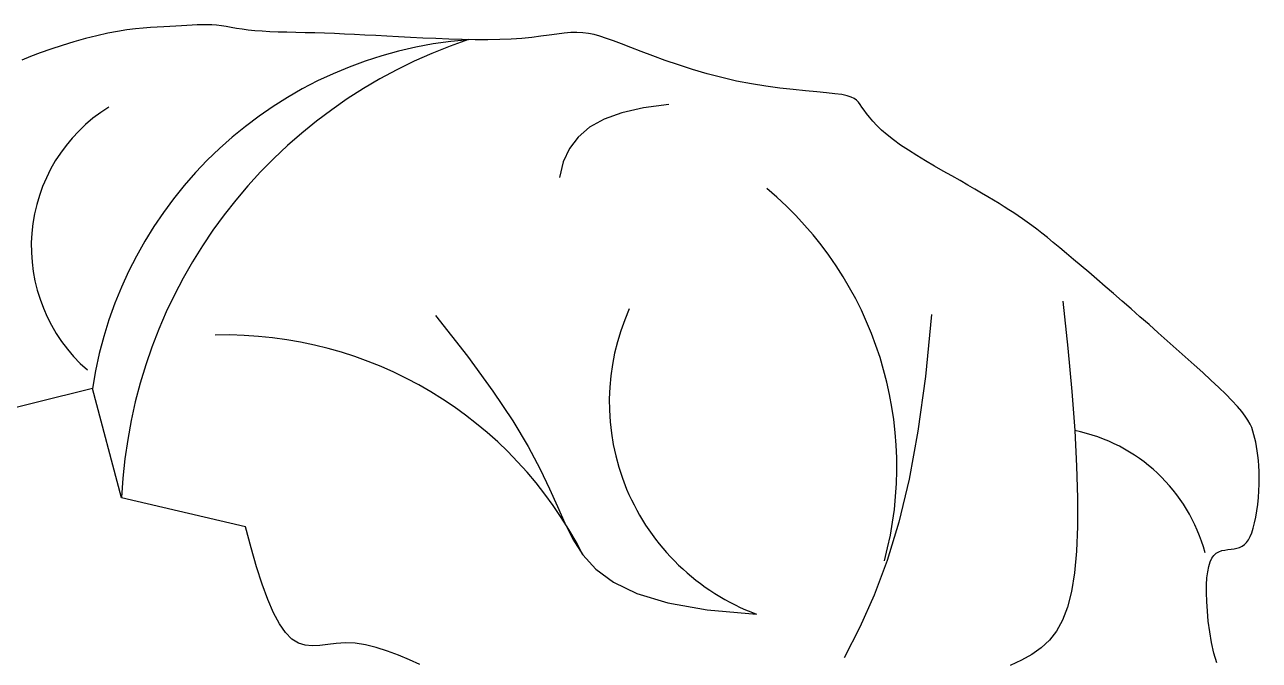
# Model space of a CAD drawing. Extents: x 532 to 1064, y 248 to 1333.
# Drawn here: x 719.4 to 932.6, y 1222.7 to 1332.5 of the extents above; entities that cross this region are included whole.
import ezdxf

# ---------------------------------------------------------------- set-up
doc = ezdxf.new("R2010")
doc.units = 0
doc.header["$LTSCALE"] = 10
doc.header["$MEASUREMENT"] = 0
for name, color, linetype in [('3', 3, 'CONTINUOUS'), ('4', 4, 'CONTINUOUS'), ('7', 7, 'CONTINUOUS')]:
    doc.layers.add(name, color=color, linetype=linetype)

msp = doc.modelspace()

# ---------------------------------------------------------------- linework, layer by layer
at = {"layer": '3'}
for centre, radius, start, end in [((801.51, 1258.95), 71.19, 94.3802, 171.3548), ((823.89, 1246.64), 87.82, 108.4674, 177.2927), ((748.93, 1294.2), 28.35, 121.8537, 228.8595), ((807.3, 1256.13), 62.71, 344.9813, 50.0232), ((859.49, 1267.31), 39.13, 155.7121, 249.481), ((753.97, 1209.61), 69.3, 26.8677, 91.3435), ((894.94, 1233.65), 29.3, 15.0608, 78.6148)]:
    msp.add_arc(centre, radius, start, end, dxfattribs=at)
at = {"layer": '4'}
for points in [[(923.52, 1232.85), (923.47, 1234.37), (923.48, 1235.72), (923.55, 1236.93), (923.67, 1237.99), (923.85, 1238.91), (924.09, 1239.68), (924.38, 1240.32), (924.74, 1240.82), (925.15, 1241.19), (925.61, 1241.45), (926.11, 1241.63), (926.64, 1241.74), (927.17, 1241.81), (927.7, 1241.87), (928.23, 1241.94), (928.72, 1242.04), (929.19, 1242.19), (929.62, 1242.4), (930.02, 1242.68), (930.38, 1243.05), (930.72, 1243.5), (931.02, 1244.06), (931.3, 1244.72), (931.55, 1245.5), (931.78, 1246.41), (931.99, 1247.41), (932.16, 1248.49), (932.31, 1249.63), (932.43, 1250.8), (932.51, 1251.97), (932.57, 1253.12), (932.58, 1254.24), (932.57, 1255.29), (932.52, 1256.27), (932.44, 1257.2), (932.34, 1258.07), (932.22, 1258.89), (932.09, 1259.65), (931.96, 1260.37), (931.81, 1261.04), (931.66, 1261.67), (931.49, 1262.28), (931.28, 1262.89), (931, 1263.51), (930.63, 1264.17), (930.16, 1264.89), (929.55, 1265.68), (928.79, 1266.56), (927.86, 1267.56), (926.78, 1268.65), (925.57, 1269.83), (924.24, 1271.08), (922.82, 1272.39), (921.34, 1273.74), (919.8, 1275.12), (918.24, 1276.52), (916.67, 1277.91), (915.1, 1279.3), (913.54, 1280.69), (911.98, 1282.06), (910.44, 1283.41), (908.92, 1284.73), (907.43, 1286.04), (905.96, 1287.3), (904.53, 1288.54), (903.15, 1289.73), (901.81, 1290.87), (900.52, 1291.97), (899.29, 1293), (898.12, 1293.98), (897.02, 1294.88), (896, 1295.72), (895.04, 1296.47), (894.16, 1297.16), (893.32, 1297.8), (892.52, 1298.39), (891.73, 1298.95), (890.96, 1299.48), (890.18, 1300.01), (889.37, 1300.53), (888.53, 1301.07), (887.65, 1301.62), (886.71, 1302.2), (885.72, 1302.8), (884.65, 1303.43), (883.5, 1304.1), (882.27, 1304.81), (880.95, 1305.57), (879.53, 1306.38), (878.03, 1307.23), (876.5, 1308.1), (874.97, 1309), (873.46, 1309.91), (872.01, 1310.83), (870.65, 1311.73), (869.41, 1312.62), (868.32, 1313.48), (867.37, 1314.3), (866.56, 1315.09), (865.86, 1315.84), (865.26, 1316.53), (864.76, 1317.17), (864.34, 1317.76), (863.98, 1318.28), (863.67, 1318.74), (863.38, 1319.13), (863.05, 1319.48), (862.64, 1319.77), (862.11, 1320.02), (861.41, 1320.24), (860.5, 1320.43), (859.33, 1320.6), (857.88, 1320.76), (856.17, 1320.92), (854.23, 1321.1), (852.09, 1321.31), (849.8, 1321.57), (847.39, 1321.89), (844.9, 1322.28), (842.35, 1322.78), (839.79, 1323.37), (837.25, 1324.05), (834.75, 1324.79), (832.33, 1325.57), (830.03, 1326.36), (827.86, 1327.14), (825.86, 1327.89), (824.06, 1328.57), (822.48, 1329.19), (821.1, 1329.72), (819.87, 1330.16), (818.76, 1330.53), (817.74, 1330.82), (816.75, 1331.02), (815.78, 1331.14), (814.77, 1331.18), (813.7, 1331.15), (812.55, 1331.04), (811.32, 1330.89), (809.98, 1330.71), (808.54, 1330.52), (806.97, 1330.33), (805.28, 1330.16), (803.45, 1330.02), (801.47, 1329.94), (799.38, 1329.91), (797.2, 1329.91), (794.96, 1329.95), (792.69, 1330.02), (790.42, 1330.11), (788.19, 1330.21), (786.03, 1330.31), (783.95, 1330.42), (781.96, 1330.53), (780.04, 1330.63), (778.19, 1330.73), (776.39, 1330.82), (774.64, 1330.91), (772.92, 1330.98), (771.22, 1331.04), (769.54, 1331.09), (767.89, 1331.13), (766.27, 1331.16), (764.71, 1331.2), (763.2, 1331.25), (761.77, 1331.3), (760.42, 1331.38), (759.17, 1331.47), (758.03, 1331.59), (756.98, 1331.73), (756, 1331.88), (755.09, 1332.04), (754.23, 1332.18), (753.4, 1332.31), (752.58, 1332.41), (751.77, 1332.49), (750.95, 1332.52), (750.11, 1332.52), (749.24, 1332.5), (748.36, 1332.45), (747.45, 1332.39), (746.5, 1332.33), (745.53, 1332.26), (744.51, 1332.2), (743.46, 1332.15), (742.34, 1332.1), (741.17, 1332.04), (739.9, 1331.94), (738.55, 1331.81), (737.08, 1331.63), (735.49, 1331.37), (733.77, 1331.04), (731.91, 1330.61), (729.95, 1330.11), (727.94, 1329.55), (725.93, 1328.94), (723.98, 1328.3), (722.14, 1327.65), (720.45, 1327.02), (718.96, 1326.4)], [(925.24, 1222.22), (924.74, 1223.94), (924.33, 1225.75), (924.02, 1227.6), (923.78, 1229.43), (923.62, 1231.19), (923.52, 1232.85)]]:
    msp.add_lwpolyline(points, dxfattribs=at)
at = {"layer": '7'}
for points in [[(830.65, 1318.72), (826.28, 1318.13), (822.56, 1317.29), (819.47, 1316.18), (816.96, 1314.79), (814.97, 1313.11), (813.47, 1311.11), (812.42, 1308.8), (811.76, 1306.14)], [(898.68, 1284.75), (899.53, 1276.61), (900.22, 1269.16), (900.72, 1262.37), (901.05, 1256.24), (901.21, 1250.73), (901.2, 1245.83), (901.02, 1241.52), (900.67, 1237.79), (900.16, 1234.59), (899.47, 1231.89), (898.6, 1229.62), (897.56, 1227.72), (896.34, 1226.14), (894.93, 1224.81), (893.33, 1223.68), (891.54, 1222.69), (889.56, 1221.79)], [(790.34, 1282.24), (795.86, 1275.23), (800.26, 1269.21), (803.7, 1264.04), (806.37, 1259.6), (808.42, 1255.74), (810.05, 1252.34), (811.42, 1249.27), (812.7, 1246.39), (814.09, 1243.6), (815.79, 1240.92), (818.05, 1238.43), (821.09, 1236.17), (825.15, 1234.2), (830.46, 1232.59), (837.26, 1231.39), (845.77, 1230.66)], [(875.99, 1282.45), (874.94, 1271.74), (873.64, 1262.3), (872.11, 1253.97), (870.33, 1246.57), (868.33, 1239.95), (866.08, 1233.95), (863.6, 1228.39), (860.89, 1223.12)], [(757.59, 1245.75), (736.17, 1250.78), (731.13, 1269.65), (710.98, 1264.62), (695.86, 1260.85), (687.04, 1262.11), (675.71, 1269.65)], [(787.67, 1221.94), (785.85, 1222.76), (783.96, 1223.55), (782.05, 1224.28), (780.14, 1224.89), (778.27, 1225.36), (776.48, 1225.63), (774.81, 1225.68), (773.24, 1225.58), (771.78, 1225.41), (770.4, 1225.25), (769.1, 1225.18), (767.86, 1225.29), (766.69, 1225.65), (765.57, 1226.36), (764.48, 1227.47), (763.44, 1228.99), (762.42, 1230.9), (761.42, 1233.19), (760.45, 1235.83), (759.49, 1238.82), (758.53, 1242.13), (757.59, 1245.75)]]:
    msp.add_lwpolyline(points, dxfattribs=at)

doc.saveas('drawing.dxf')
